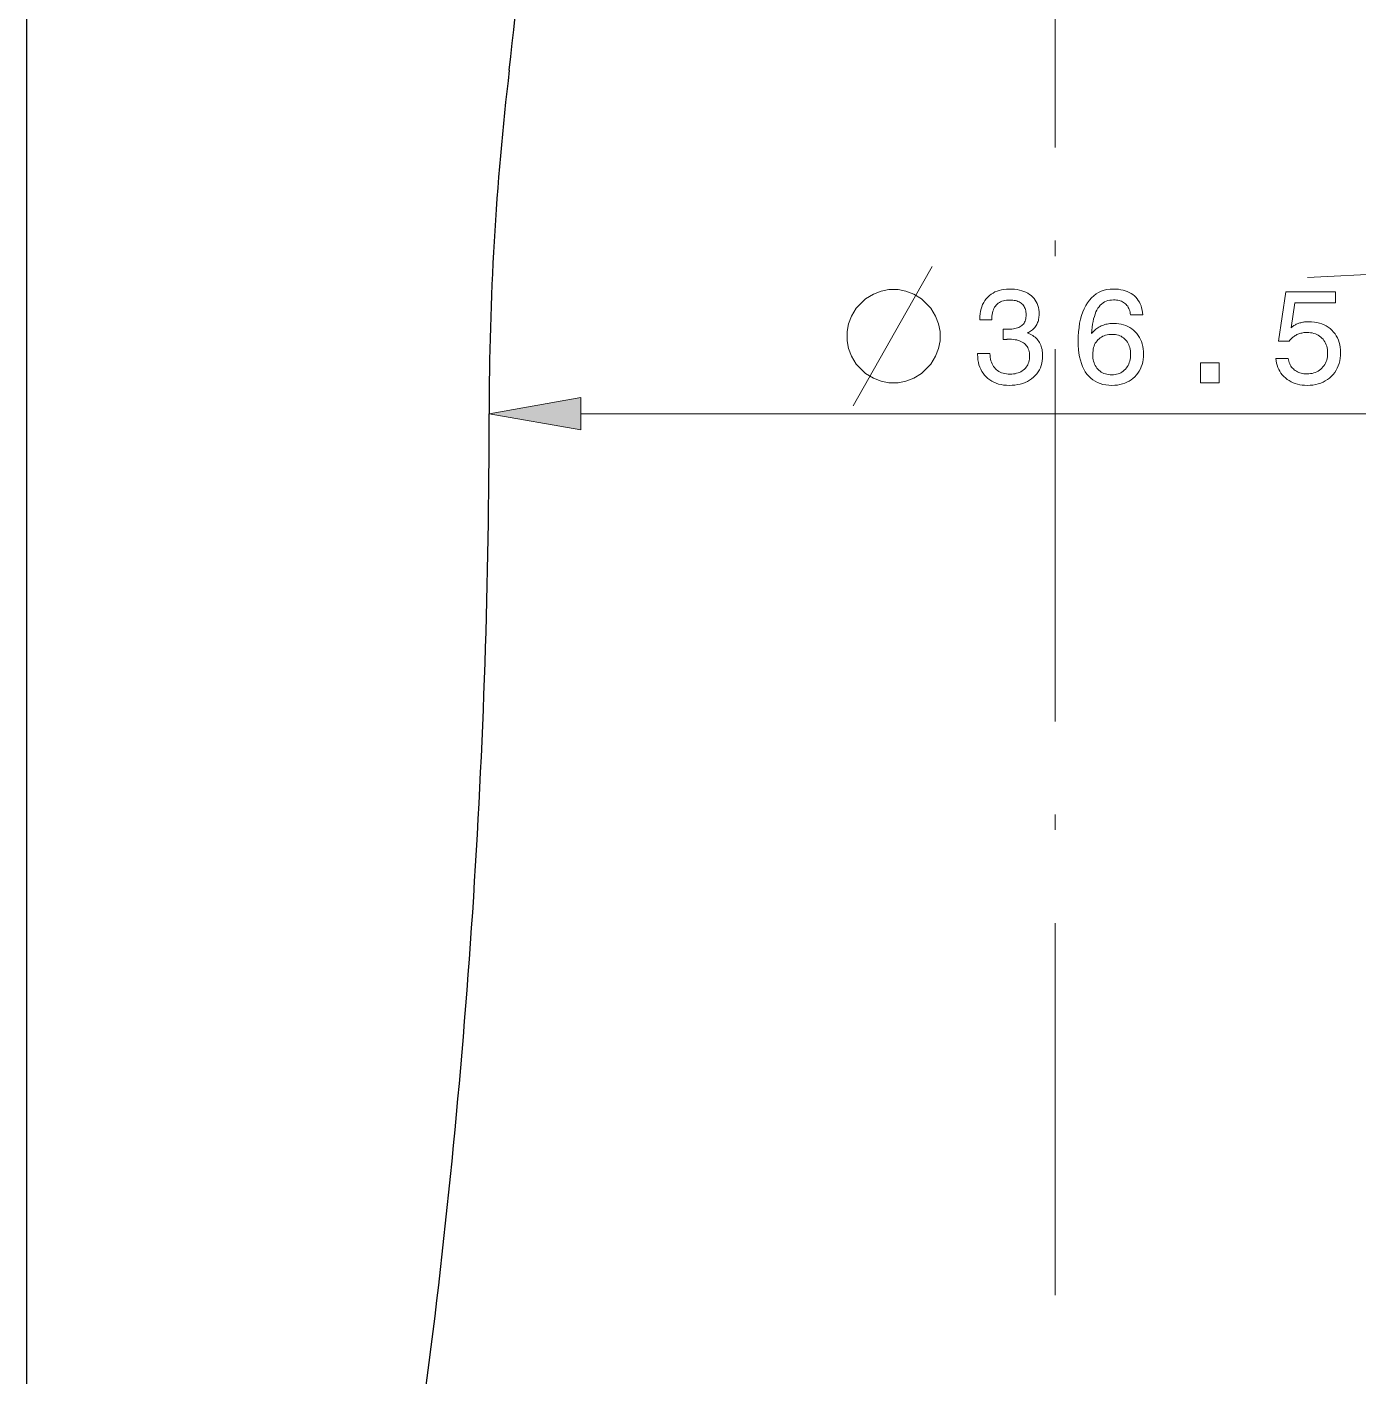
# Model space of a CAD drawing. Extents: x 0 to 297, y 0 to 420.
# Drawn here: x 112.45 to 155.36, y 138.7 to 182.23 of the extents above; entities that cross this region are included whole.
import ezdxf

# ---------------------------------------------------------------- set-up
doc = ezdxf.new("R2010")
doc.units = 0
doc.linetypes.add('DASHDOT', pattern=[18.5, 12, -3, 0.5, -3])

msp = doc.modelspace()

# ---------------------------------------------------------------- linework, layer by layer
at = {"color": 7, "linetype": 'DASHDOT', "lineweight": 13}
msp.add_line((145.6, 356.838), (145.6, 96.242), dxfattribs=at)
at = {"color": 7, "lineweight": 30}
msp.add_line((112.45, 121.758), (112.45, 222.858), dxfattribs=at)
at = {"color": 7, "lineweight": 13, "ltscale": 0.17614}
msp.add_line((153.737, 174.15), (160.773, 174.514), dxfattribs=at)
at = {"color": 7, "lineweight": 13}
msp.add_line((130.305, 169.758), (160.896, 169.758), dxfattribs=at)
msp.add_lwpolyline([(139.088, 170.008), (140.788, 173.008), (141.638, 174.508)], dxfattribs=at)
for points in [[(140.538, 173.758), (140.238, 173.758), (139.988, 173.708), (139.738, 173.608), (139.488, 173.458), (139.188, 173.158), (139.038, 172.908), (138.938, 172.658), (138.888, 172.408), (138.888, 172.108), (138.938, 171.858), (139.038, 171.608), (139.188, 171.358), (139.488, 171.058), (139.738, 170.908), (139.988, 170.808), (140.238, 170.758), (140.538, 170.758), (140.788, 170.808), (141.038, 170.908), (141.288, 171.058), (141.588, 171.358), (141.738, 171.608), (141.838, 171.858), (141.888, 172.108), (141.888, 172.408), (141.838, 172.658), (141.738, 172.908), (141.588, 173.158), (141.288, 173.458), (141.038, 173.608), (140.788, 173.708)], [(143.099, 171.698), (143.498, 171.698), (143.501, 171.636), (143.507, 171.577), (143.516, 171.521), (143.529, 171.468), (143.544, 171.418), (143.563, 171.37), (143.586, 171.325), (143.611, 171.283), (143.64, 171.244), (143.672, 171.208), (143.706, 171.175), (143.744, 171.146), (143.784, 171.119), (143.827, 171.097), (143.873, 171.078), (143.921, 171.062), (143.972, 171.05), (144.025, 171.041), (144.082, 171.036), (144.141, 171.034), (144.198, 171.036), (144.254, 171.041), (144.307, 171.048), (144.357, 171.06), (144.405, 171.074), (144.45, 171.091), (144.492, 171.112), (144.533, 171.135), (144.57, 171.162), (144.606, 171.192), (144.638, 171.225), (144.667, 171.26), (144.692, 171.298), (144.714, 171.338), (144.733, 171.38), (144.748, 171.425), (144.76, 171.472), (144.768, 171.521), (144.774, 171.573), (144.775, 171.627), (144.774, 171.676), (144.769, 171.723), (144.76, 171.767), (144.748, 171.81), (144.733, 171.85), (144.715, 171.888), (144.693, 171.924), (144.668, 171.957), (144.64, 171.989), (144.608, 172.018), (144.573, 172.044), (144.535, 172.068), (144.495, 172.089), (144.452, 172.107), (144.406, 172.123), (144.358, 172.135), (144.306, 172.145), (144.252, 172.152), (144.196, 172.156), (144.136, 172.158), (144.128, 172.158), (144.119, 172.158), (144.111, 172.158), (144.102, 172.158), (144.093, 172.157), (144.084, 172.157), (144.075, 172.157), (144.066, 172.157), (144.057, 172.156), (144.048, 172.156), (144.038, 172.155), (144.028, 172.155), (144.017, 172.154), (144.006, 172.154), (143.994, 172.153), (143.982, 172.152), (143.969, 172.152), (143.955, 172.151), (143.941, 172.15), (143.926, 172.149), (143.926, 172.489), (143.935, 172.488), (143.944, 172.488), (143.953, 172.488), (143.962, 172.487), (143.971, 172.487), (143.98, 172.487), (143.989, 172.486), (143.997, 172.486), (144.006, 172.486), (144.014, 172.486), (144.023, 172.486), (144.031, 172.485), (144.039, 172.485), (144.047, 172.485), (144.055, 172.485), (144.063, 172.485), (144.07, 172.485), (144.078, 172.485), (144.085, 172.485), (144.092, 172.485), (144.149, 172.486), (144.203, 172.489), (144.253, 172.495), (144.301, 172.503), (144.345, 172.513), (144.387, 172.526), (144.426, 172.541), (144.461, 172.558), (144.494, 172.578), (144.523, 172.6), (144.55, 172.624), (144.574, 172.65), (144.595, 172.679), (144.613, 172.711), (144.629, 172.745), (144.641, 172.781), (144.651, 172.82), (144.658, 172.861), (144.662, 172.905), (144.664, 172.951), (144.662, 172.995), (144.658, 173.037), (144.651, 173.078), (144.642, 173.116), (144.63, 173.152), (144.615, 173.186), (144.597, 173.218), (144.577, 173.247), (144.553, 173.275), (144.528, 173.301), (144.499, 173.324), (144.468, 173.345), (144.435, 173.363), (144.4, 173.379), (144.362, 173.392), (144.322, 173.403), (144.279, 173.412), (144.234, 173.418), (144.186, 173.422), (144.136, 173.423), (144.081, 173.421), (144.027, 173.416), (143.977, 173.408), (143.929, 173.397), (143.884, 173.382), (143.842, 173.364), (143.803, 173.343), (143.766, 173.319), (143.732, 173.291), (143.701, 173.26), (143.673, 173.227), (143.648, 173.189), (143.625, 173.149), (143.606, 173.106), (143.59, 173.06), (143.576, 173.011), (143.566, 172.959), (143.558, 172.904), (143.554, 172.845), (143.553, 172.784), (143.169, 172.784), (143.169, 172.814), (143.171, 172.9), (143.179, 172.983), (143.192, 173.062), (143.21, 173.137), (143.233, 173.209), (143.261, 173.278), (143.294, 173.343), (143.333, 173.404), (143.376, 173.462), (143.425, 173.516), (143.478, 173.565), (143.535, 173.61), (143.595, 173.649), (143.658, 173.683), (143.726, 173.712), (143.796, 173.735), (143.871, 173.753), (143.949, 173.767), (144.03, 173.774), (144.115, 173.777), (144.205, 173.775), (144.291, 173.768), (144.373, 173.758), (144.45, 173.743), (144.523, 173.724), (144.593, 173.7), (144.658, 173.673), (144.719, 173.641), (144.775, 173.605), (144.828, 173.564), (144.876, 173.52), (144.919, 173.472), (144.957, 173.421), (144.99, 173.367), (145.018, 173.309), (145.04, 173.248), (145.058, 173.183), (145.071, 173.115), (145.078, 173.044), (145.081, 172.97), (145.08, 172.927), (145.077, 172.885), (145.072, 172.845), (145.066, 172.806), (145.057, 172.768), (145.046, 172.732), (145.034, 172.697), (145.02, 172.663), (145.003, 172.63), (144.985, 172.599), (144.965, 172.568), (144.943, 172.54), (144.919, 172.513), (144.894, 172.487), (144.866, 172.463), (144.837, 172.44), (144.806, 172.419), (144.773, 172.399), (144.738, 172.381), (144.701, 172.364), (144.749, 172.346), (144.794, 172.325), (144.836, 172.302), (144.877, 172.278), (144.915, 172.251), (144.95, 172.223), (144.984, 172.192), (145.015, 172.159), (145.043, 172.125), (145.069, 172.088), (145.093, 172.05), (145.115, 172.01), (145.133, 171.968), (145.15, 171.924), (145.163, 171.879), (145.175, 171.832), (145.184, 171.783), (145.19, 171.733), (145.194, 171.681), (145.195, 171.627), (145.192, 171.542), (145.183, 171.461), (145.168, 171.383), (145.148, 171.308), (145.121, 171.237), (145.089, 171.169), (145.05, 171.105), (145.006, 171.044), (144.956, 170.987), (144.9, 170.933), (144.839, 170.883), (144.774, 170.839), (144.705, 170.8), (144.633, 170.766), (144.556, 170.737), (144.476, 170.713), (144.391, 170.695), (144.303, 170.682), (144.211, 170.674), (144.115, 170.672), (144.025, 170.674), (143.937, 170.682), (143.854, 170.696), (143.774, 170.715), (143.699, 170.74), (143.626, 170.77), (143.558, 170.805), (143.493, 170.846), (143.433, 170.892), (143.375, 170.944), (143.323, 171), (143.276, 171.06), (143.235, 171.123), (143.199, 171.19), (143.168, 171.261), (143.143, 171.335), (143.124, 171.413), (143.11, 171.495), (143.102, 171.58), (143.099, 171.669)], [(148.423, 172.946), (148.026, 172.946), (148.02, 172.992), (148.012, 173.036), (148.002, 173.077), (147.989, 173.116), (147.974, 173.153), (147.957, 173.187), (147.937, 173.22), (147.915, 173.25), (147.891, 173.278), (147.864, 173.304), (147.835, 173.327), (147.804, 173.348), (147.771, 173.367), (147.736, 173.383), (147.699, 173.396), (147.66, 173.407), (147.618, 173.416), (147.575, 173.422), (147.53, 173.426), (147.482, 173.427), (147.418, 173.424), (147.357, 173.416), (147.299, 173.403), (147.244, 173.384), (147.192, 173.36), (147.143, 173.33), (147.097, 173.295), (147.055, 173.254), (147.015, 173.208), (146.978, 173.157), (146.945, 173.1), (146.914, 173.038), (146.886, 172.97), (146.862, 172.897), (146.84, 172.818), (146.821, 172.733), (146.805, 172.643), (146.792, 172.547), (146.781, 172.446), (146.774, 172.339), (146.8, 172.371), (146.827, 172.401), (146.855, 172.43), (146.884, 172.457), (146.914, 172.482), (146.946, 172.506), (146.978, 172.528), (147.012, 172.549), (147.047, 172.568), (147.083, 172.586), (147.12, 172.602), (147.157, 172.616), (147.196, 172.629), (147.236, 172.64), (147.276, 172.649), (147.317, 172.657), (147.359, 172.663), (147.402, 172.667), (147.446, 172.669), (147.491, 172.67), (147.574, 172.667), (147.655, 172.659), (147.732, 172.646), (147.806, 172.626), (147.876, 172.602), (147.944, 172.572), (148.008, 172.536), (148.07, 172.495), (148.127, 172.449), (148.182, 172.397), (148.233, 172.341), (148.278, 172.281), (148.318, 172.218), (148.352, 172.151), (148.381, 172.081), (148.405, 172.007), (148.424, 171.93), (148.437, 171.849), (148.445, 171.765), (148.448, 171.677), (148.445, 171.589), (148.437, 171.505), (148.422, 171.424), (148.403, 171.346), (148.377, 171.272), (148.346, 171.201), (148.31, 171.134), (148.268, 171.069), (148.22, 171.008), (148.166, 170.951), (148.108, 170.898), (148.047, 170.85), (147.982, 170.808), (147.913, 170.772), (147.841, 170.741), (147.766, 170.716), (147.687, 170.697), (147.605, 170.683), (147.519, 170.674), (147.43, 170.672), (147.327, 170.675), (147.229, 170.686), (147.135, 170.704), (147.047, 170.73), (146.964, 170.763), (146.886, 170.803), (146.813, 170.85), (146.744, 170.905), (146.681, 170.967), (146.622, 171.036), (146.569, 171.112), (146.521, 171.195), (146.479, 171.284), (146.443, 171.38), (146.412, 171.482), (146.387, 171.59), (146.367, 171.705), (146.353, 171.826), (146.344, 171.954), (146.342, 172.088), (146.345, 172.246), (146.354, 172.396), (146.369, 172.539), (146.389, 172.674), (146.416, 172.803), (146.449, 172.924), (146.488, 173.038), (146.533, 173.144), (146.583, 173.243), (146.64, 173.335), (146.702, 173.419), (146.769, 173.494), (146.841, 173.561), (146.917, 173.618), (146.998, 173.667), (147.084, 173.706), (147.175, 173.737), (147.27, 173.759), (147.371, 173.773), (147.476, 173.777), (147.56, 173.775), (147.64, 173.768), (147.716, 173.757), (147.789, 173.742), (147.859, 173.723), (147.925, 173.699), (147.987, 173.671), (148.045, 173.638), (148.1, 173.601), (148.152, 173.56), (148.199, 173.515), (148.242, 173.466), (148.28, 173.413), (148.314, 173.357), (148.343, 173.298), (148.368, 173.235), (148.388, 173.168), (148.404, 173.098), (148.416, 173.024)], [(152.713, 171.54), (153.113, 171.54), (153.122, 171.494), (153.133, 171.451), (153.146, 171.409), (153.162, 171.369), (153.18, 171.332), (153.201, 171.296), (153.224, 171.263), (153.25, 171.231), (153.278, 171.202), (153.308, 171.174), (153.341, 171.149), (153.375, 171.127), (153.412, 171.107), (153.45, 171.09), (153.489, 171.076), (153.531, 171.064), (153.574, 171.054), (153.619, 171.048), (153.666, 171.044), (153.714, 171.043), (153.773, 171.044), (153.83, 171.05), (153.884, 171.059), (153.936, 171.072), (153.986, 171.088), (154.033, 171.109), (154.078, 171.133), (154.121, 171.16), (154.161, 171.191), (154.199, 171.226), (154.234, 171.264), (154.265, 171.304), (154.293, 171.347), (154.316, 171.391), (154.337, 171.438), (154.353, 171.488), (154.366, 171.54), (154.375, 171.594), (154.381, 171.65), (154.382, 171.709), (154.381, 171.769), (154.375, 171.826), (154.366, 171.881), (154.353, 171.933), (154.337, 171.983), (154.317, 172.031), (154.294, 172.076), (154.266, 172.118), (154.236, 172.158), (154.201, 172.196), (154.164, 172.23), (154.124, 172.261), (154.081, 172.288), (154.036, 172.312), (153.989, 172.332), (153.939, 172.348), (153.886, 172.361), (153.831, 172.37), (153.774, 172.375), (153.714, 172.377), (153.679, 172.376), (153.645, 172.374), (153.612, 172.371), (153.579, 172.366), (153.547, 172.36), (153.515, 172.352), (153.484, 172.343), (153.454, 172.333), (153.424, 172.321), (153.395, 172.308), (153.366, 172.293), (153.338, 172.277), (153.311, 172.26), (153.285, 172.241), (153.26, 172.221), (153.235, 172.2), (153.211, 172.177), (153.187, 172.153), (153.165, 172.128), (153.143, 172.101), (152.799, 172.101), (153.035, 173.691), (154.638, 173.691), (154.638, 173.336), (153.324, 173.336), (153.204, 172.529), (153.226, 172.547), (153.249, 172.565), (153.272, 172.582), (153.296, 172.598), (153.321, 172.612), (153.347, 172.626), (153.374, 172.64), (153.401, 172.652), (153.429, 172.663), (153.458, 172.673), (153.488, 172.683), (153.518, 172.691), (153.548, 172.699), (153.579, 172.705), (153.611, 172.711), (153.643, 172.715), (153.676, 172.718), (153.709, 172.721), (153.743, 172.722), (153.777, 172.723), (153.868, 172.72), (153.955, 172.712), (154.038, 172.698), (154.118, 172.679), (154.194, 172.654), (154.267, 172.624), (154.335, 172.589), (154.401, 172.547), (154.462, 172.501), (154.521, 172.449), (154.574, 172.392), (154.622, 172.332), (154.664, 172.269), (154.701, 172.202), (154.732, 172.132), (154.757, 172.058), (154.777, 171.981), (154.791, 171.901), (154.799, 171.817), (154.802, 171.73), (154.799, 171.637), (154.79, 171.548), (154.775, 171.463), (154.754, 171.381), (154.727, 171.302), (154.695, 171.228), (154.656, 171.157), (154.611, 171.089), (154.56, 171.025), (154.504, 170.965), (154.442, 170.909), (154.377, 170.859), (154.308, 170.815), (154.236, 170.777), (154.16, 170.745), (154.081, 170.718), (153.998, 170.698), (153.911, 170.683), (153.821, 170.675), (153.727, 170.672), (153.643, 170.674), (153.563, 170.681), (153.486, 170.693), (153.411, 170.71), (153.339, 170.731), (153.27, 170.758), (153.204, 170.789), (153.141, 170.825), (153.081, 170.865), (153.024, 170.911), (152.97, 170.96), (152.922, 171.013), (152.878, 171.068), (152.84, 171.126), (152.806, 171.188), (152.778, 171.252), (152.754, 171.32), (152.735, 171.39), (152.722, 171.464)], [(148.03, 171.673), (148.029, 171.73), (148.024, 171.785), (148.016, 171.838), (148.004, 171.889), (147.99, 171.937), (147.972, 171.982), (147.951, 172.025), (147.926, 172.066), (147.899, 172.105), (147.868, 172.141), (147.835, 172.174), (147.799, 172.204), (147.762, 172.23), (147.722, 172.253), (147.68, 172.272), (147.637, 172.288), (147.591, 172.3), (147.544, 172.309), (147.494, 172.314), (147.442, 172.316), (147.384, 172.314), (147.329, 172.309), (147.277, 172.3), (147.226, 172.288), (147.179, 172.273), (147.134, 172.254), (147.091, 172.231), (147.052, 172.205), (147.014, 172.176), (146.979, 172.143), (146.948, 172.107), (146.919, 172.069), (146.894, 172.028), (146.872, 171.984), (146.854, 171.938), (146.839, 171.889), (146.827, 171.838), (146.819, 171.784), (146.814, 171.728), (146.812, 171.669), (146.813, 171.61), (146.818, 171.553), (146.827, 171.499), (146.838, 171.447), (146.853, 171.398), (146.871, 171.352), (146.893, 171.308), (146.918, 171.266), (146.946, 171.227), (146.977, 171.19), (147.012, 171.157), (147.048, 171.126), (147.087, 171.1), (147.128, 171.077), (147.172, 171.057), (147.218, 171.041), (147.266, 171.029), (147.317, 171.02), (147.37, 171.015), (147.425, 171.013), (147.478, 171.015), (147.529, 171.02), (147.578, 171.03), (147.625, 171.042), (147.67, 171.059), (147.712, 171.079), (147.753, 171.102), (147.792, 171.13), (147.828, 171.161), (147.863, 171.195), (147.895, 171.233), (147.923, 171.273), (147.948, 171.315), (147.97, 171.359), (147.988, 171.406), (148.004, 171.455), (148.015, 171.506), (148.024, 171.559), (148.029, 171.615)], [(150.286, 170.758), (150.286, 171.401), (150.883, 171.401), (150.883, 170.758)], [(130.305, 170.279), (127.35, 169.758), (130.305, 169.237)]]:
    msp.add_lwpolyline(points, close=True, dxfattribs=at)
at = {"color": 7, "lineweight": 30}
for centre, radius, start, end in [((3.818, 195.422), 125.034, 353.30208, 359.69589), ((222.35, 169.758), 95, 173.30208, 180.00001), ((-115.861, 169.758), 243.212, 352.41939, 360)]:
    msp.add_arc(centre, radius, start, end, dxfattribs=at)
at = {"color": 7, "lineweight": 13}
msp.add_solid([(130.305, 170.279), (127.35, 169.758), (130.305, 170.279), (130.305, 169.237)], dxfattribs=at)

doc.saveas('drawing.dxf')
